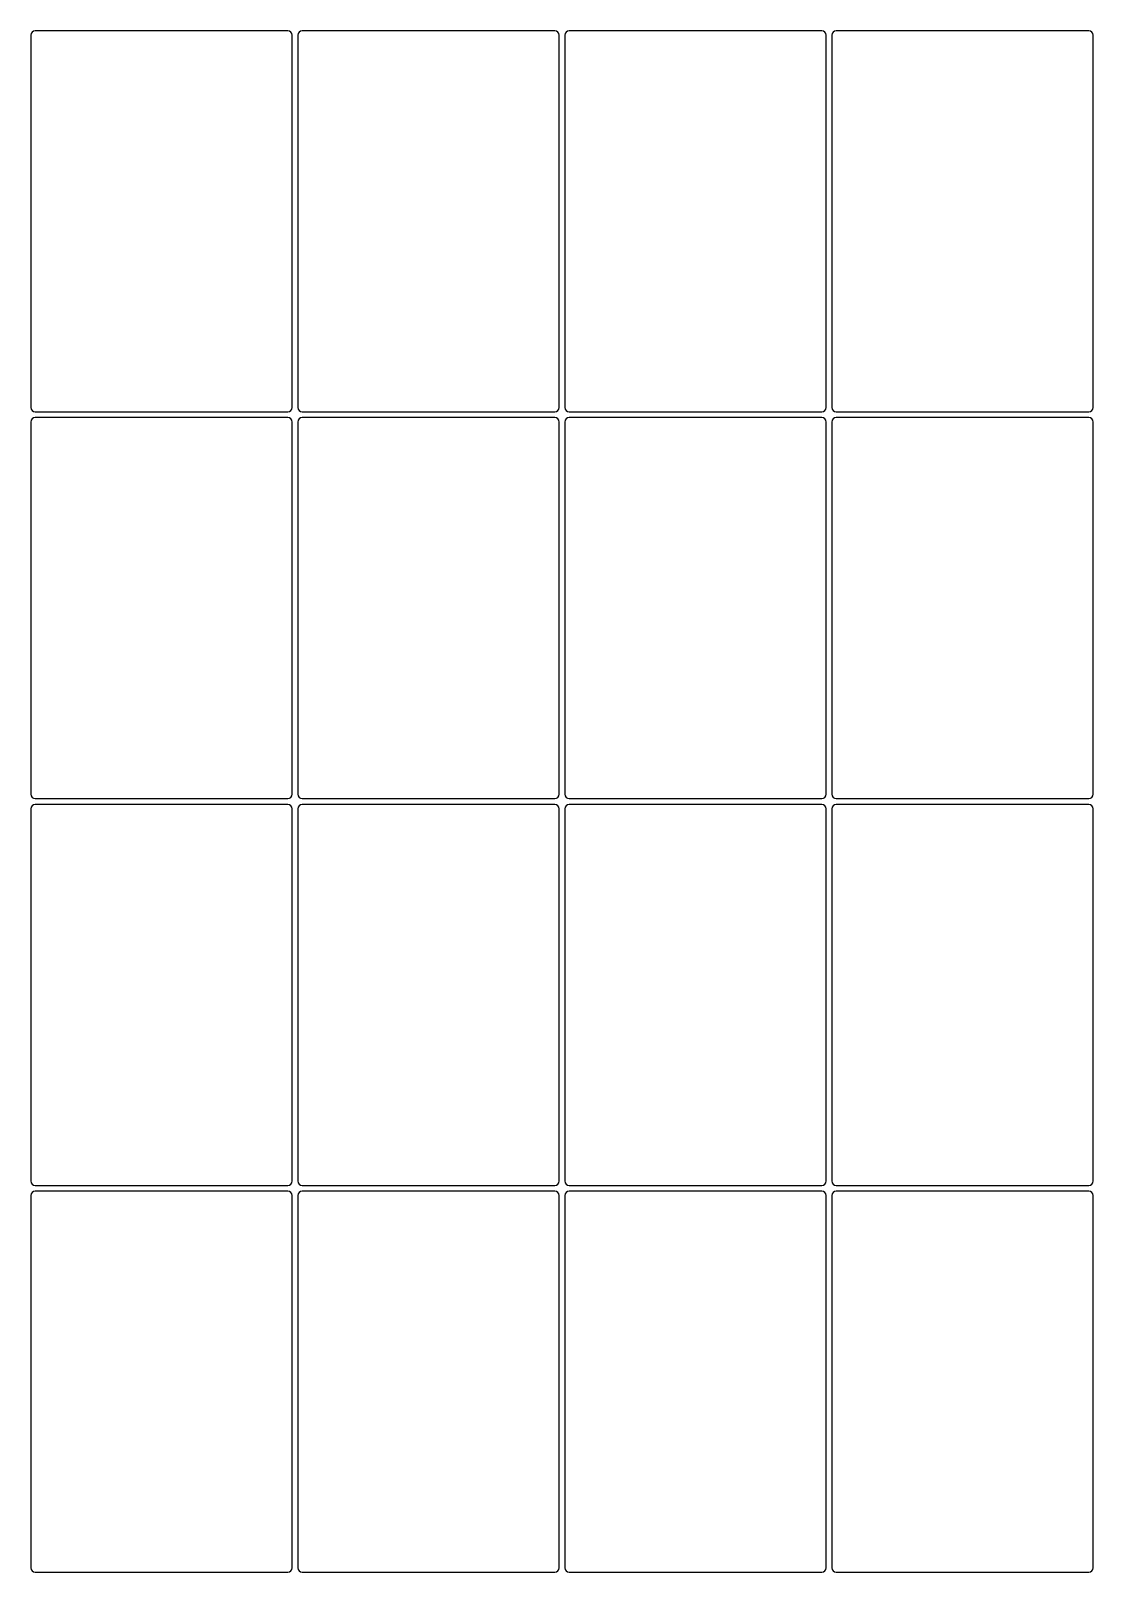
# Model space of a CAD drawing. Header units: millimetres. Extents: x 20 to 260, y -390 to -42.
import ezdxf

# ---------------------------------------------------------------- set-up
doc = ezdxf.new("R2010")
doc.units = ezdxf.units.MM

msp = doc.modelspace()

# ---------------------------------------------------------------- linework, layer by layer
for p, q in [((19.81, -42.99), (19.81, -126.99)), ((77.81, -41.99), (20.81, -41.99)), ((78.81, -126.99), (78.81, -42.99)), ((80.09, -42.99), (80.09, -126.99)), ((138.09, -41.99), (81.09, -41.99)), ((139.09, -126.99), (139.09, -42.99)), ((140.38, -42.99), (140.38, -126.99)), ((198.38, -41.99), (141.38, -41.99)), ((199.38, -126.99), (199.38, -42.99)), ((200.66, -42.99), (200.66, -126.99)), ((258.66, -41.99), (201.66, -41.99)), ((259.66, -126.99), (259.66, -42.99)), ((20.81, -127.99), (77.81, -127.99)), ((81.09, -127.99), (138.09, -127.99)), ((141.38, -127.99), (198.38, -127.99)), ((201.66, -127.99), (258.66, -127.99)), ((19.81, -130.29), (19.81, -214.29)), ((77.81, -129.29), (20.81, -129.29)), ((78.81, -214.29), (78.81, -130.29)), ((80.09, -130.29), (80.09, -214.29)), ((138.09, -129.29), (81.09, -129.29)), ((139.09, -214.29), (139.09, -130.29)), ((140.38, -130.29), (140.38, -214.29)), ((198.38, -129.29), (141.38, -129.29)), ((199.38, -214.29), (199.38, -130.29)), ((200.66, -130.29), (200.66, -214.29)), ((258.66, -129.29), (201.66, -129.29)), ((259.66, -214.29), (259.66, -130.29)), ((20.81, -215.29), (77.81, -215.29)), ((81.09, -215.29), (138.09, -215.29)), ((141.38, -215.29), (198.38, -215.29)), ((201.66, -215.29), (258.66, -215.29)), ((19.81, -217.58), (19.81, -301.58)), ((77.81, -216.58), (20.81, -216.58)), ((78.81, -301.58), (78.81, -217.58)), ((80.09, -217.58), (80.09, -301.58)), ((138.09, -216.58), (81.09, -216.58)), ((139.09, -301.58), (139.09, -217.58)), ((140.38, -217.58), (140.38, -301.58)), ((198.38, -216.58), (141.38, -216.58)), ((199.38, -301.58), (199.38, -217.58)), ((200.66, -217.58), (200.66, -301.58)), ((258.66, -216.58), (201.66, -216.58)), ((259.66, -301.58), (259.66, -217.58)), ((20.81, -302.58), (77.81, -302.58)), ((81.09, -302.58), (138.09, -302.58)), ((141.38, -302.58), (198.38, -302.58)), ((201.66, -302.58), (258.66, -302.58)), ((19.81, -304.87), (19.81, -388.87)), ((77.81, -303.87), (20.81, -303.87)), ((78.81, -388.87), (78.81, -304.87)), ((80.09, -304.87), (80.09, -388.87)), ((138.09, -303.87), (81.09, -303.87)), ((139.09, -388.87), (139.09, -304.87)), ((140.38, -304.87), (140.38, -388.87)), ((198.38, -303.87), (141.38, -303.87)), ((199.38, -388.87), (199.38, -304.87)), ((200.66, -304.87), (200.66, -388.87)), ((258.66, -303.87), (201.66, -303.87)), ((259.66, -388.87), (259.66, -304.87)), ((20.81, -389.87), (77.81, -389.87)), ((81.09, -389.87), (138.09, -389.87)), ((141.38, -389.87), (198.38, -389.87)), ((201.66, -389.87), (258.66, -389.87))]:
    msp.add_line(p, q)
for centre, start, end in [((20.81, -42.99), 90, 180), ((77.81, -42.99), 0, 90), ((81.09, -42.99), 90, 180), ((138.09, -42.99), 0, 90), ((141.38, -42.99), 90, 180), ((198.38, -42.99), 0, 90), ((201.66, -42.99), 90, 180), ((258.66, -42.99), 0, 90), ((20.81, -126.99), 180, 270), ((77.81, -126.99), 270, 360), ((81.09, -126.99), 180, 270), ((138.09, -126.99), 270, 360), ((141.38, -126.99), 180, 270), ((198.38, -126.99), 270, 360), ((201.66, -126.99), 180, 270), ((258.66, -126.99), 270, 360), ((20.81, -130.29), 90, 180), ((77.81, -130.29), 0, 90), ((81.09, -130.29), 90, 180), ((138.09, -130.29), 0, 90), ((141.38, -130.29), 90, 180), ((198.38, -130.29), 0, 90), ((201.66, -130.29), 90, 180), ((258.66, -130.29), 0, 90), ((20.81, -214.29), 180, 270), ((77.81, -214.29), 270, 360), ((81.09, -214.29), 180, 270), ((138.09, -214.29), 270, 360), ((141.38, -214.29), 180, 270), ((198.38, -214.29), 270, 360), ((201.66, -214.29), 180, 270), ((258.66, -214.29), 270, 360), ((20.81, -217.58), 90, 180), ((77.81, -217.58), 0, 90), ((81.09, -217.58), 90, 180), ((138.09, -217.58), 0, 90), ((141.38, -217.58), 90, 180), ((198.38, -217.58), 0, 90), ((201.66, -217.58), 90, 180), ((258.66, -217.58), 0, 90), ((20.81, -301.58), 180, 270), ((77.81, -301.58), 270, 360), ((81.09, -301.58), 180, 270), ((138.09, -301.58), 270, 360), ((141.38, -301.58), 180, 270), ((198.38, -301.58), 270, 360), ((201.66, -301.58), 180, 270), ((258.66, -301.58), 270, 360), ((20.81, -304.87), 90, 180), ((77.81, -304.87), 0, 90), ((81.09, -304.87), 90, 180), ((138.09, -304.87), 0, 90), ((141.38, -304.87), 90, 180), ((198.38, -304.87), 0, 90), ((201.66, -304.87), 90, 180), ((258.66, -304.87), 0, 90), ((20.81, -388.87), 180, 270), ((77.81, -388.87), 270, 360), ((81.09, -388.87), 180, 270), ((138.09, -388.87), 270, 360), ((141.38, -388.87), 180, 270), ((198.38, -388.87), 270, 360), ((201.66, -388.87), 180, 270), ((258.66, -388.87), 270, 360)]:
    msp.add_arc(centre, 1, start, end)

doc.saveas('drawing.dxf')
